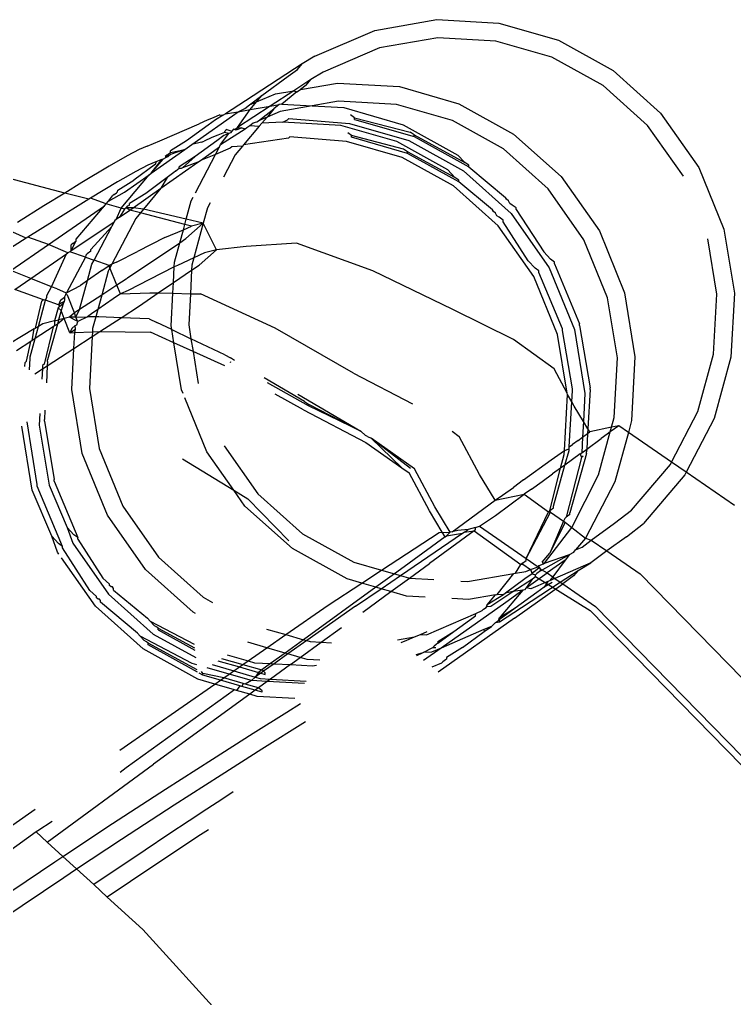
# Model space of a CAD drawing. Header units: millimetres. Extents: x -41292 to 298682, y -22072 to 33155.
# Drawn here: x 31913.55 to 31931.07, y -8847.29 to -8823.28 of the extents above; entities that cross this region are included whole.
import ezdxf

# ---------------------------------------------------------------- set-up
doc = ezdxf.new("R2010")
doc.units = ezdxf.units.MM

# ---------------------------------------------------------------- blocks, each defined once
blk = doc.blocks.new('rmfnasesx')
for p, q in [((59385.526, 6688.88), (59387.05, 6689.146)), ((59387.05, 6689.146), (59388.57, 6689.059)), ((59388.57, 6689.059), (59390.029, 6688.638)), ((59384.055, 6688.246), (59385.526, 6688.88)), ((59387.075, 6688.702), (59385.646, 6688.452)), ((59388.499, 6688.621), (59387.075, 6688.702)), ((59389.867, 6688.224), (59388.499, 6688.621)), ((59390.029, 6688.638), (59391.37, 6687.896)), ((59385.646, 6688.452), (59384.266, 6687.857)), ((59383.745, 6688.062), (59382.354, 6687.153)), ((59383.635, 6687.925), (59383.745, 6688.062)), ((59384.055, 6688.246), (59383.745, 6688.062)), ((59391.124, 6687.529), (59389.867, 6688.224)), ((59383.4, 6687.758), (59383.635, 6687.925)), ((59384.266, 6687.857), (59383.957, 6687.674)), ((59391.37, 6687.896), (59392.536, 6686.851)), ((59382.762, 6687.283), (59383.4, 6687.758)), ((59383.957, 6687.674), (59383.54, 6687.402)), ((59383.703, 6687.431), (59384.613, 6687.59)), ((59383.846, 6687.537), (59383.957, 6687.674)), ((59384.613, 6687.59), (59386.133, 6687.503)), ((59383.54, 6687.402), (59382.963, 6687.025)), ((59383.09, 6687.324), (59383.54, 6687.402)), ((59383.615, 6687.372), (59383.248, 6687.075)), ((59383.54, 6687.402), (59383.615, 6687.372)), ((59383.615, 6687.372), (59383.703, 6687.431)), ((59383.846, 6687.537), (59383.703, 6687.431)), ((59386.133, 6687.503), (59387.592, 6687.08)), ((59392.218, 6686.55), (59391.124, 6687.529)), ((59382.354, 6687.153), (59381.866, 6686.833)), ((59382.459, 6687.052), (59382.762, 6687.283)), ((59382.459, 6687.052), (59382.629, 6687.125)), ((59382.472, 6686.939), (59382.629, 6687.125)), ((59382.629, 6687.125), (59383.09, 6687.324)), ((59382.629, 6687.125), (59382.762, 6687.283)), ((59384.638, 6687.145), (59383.993, 6687.033)), ((59386.063, 6687.063), (59384.638, 6687.145)), ((59381.04, 6686.082), (59382.18, 6686.887)), ((59381.866, 6686.833), (59382.011, 6686.859)), ((59382.011, 6686.859), (59382.18, 6686.887)), ((59382.158, 6686.498), (59382.472, 6686.939)), ((59382.18, 6686.887), (59382.342, 6686.963)), ((59382.18, 6686.887), (59382.472, 6686.939)), ((59382.342, 6686.963), (59382.459, 6687.052)), ((59382.472, 6686.939), (59382.963, 6687.025)), ((59382.963, 6687.025), (59382.565, 6686.765)), ((59382.678, 6686.667), (59383.054, 6686.955)), ((59383.054, 6686.955), (59382.888, 6686.757)), ((59383.209, 6686.896), (59382.888, 6686.757)), ((59382.963, 6687.025), (59383.182, 6687.063)), ((59383.182, 6687.063), (59383.054, 6686.955)), ((59383.248, 6687.075), (59383.182, 6687.063)), ((59383.993, 6687.033), (59383.209, 6686.896)), ((59383.248, 6687.075), (59383.993, 6687.033)), ((59383.993, 6687.033), (59384.768, 6686.988)), ((59384.768, 6686.988), (59386.227, 6686.566)), ((59387.43, 6686.668), (59386.063, 6687.063)), ((59387.592, 6687.08), (59388.933, 6686.338)), ((59392.536, 6686.851), (59393.471, 6685.519)), ((59381.414, 6686.68), (59381.221, 6686.593)), ((59381.562, 6686.739), (59381.414, 6686.68)), ((59381.618, 6686.689), (59381.44, 6686.56)), ((59381.725, 6686.808), (59381.562, 6686.739)), ((59381.814, 6686.799), (59381.618, 6686.689)), ((59381.725, 6686.808), (59381.814, 6686.799)), ((59381.866, 6686.833), (59381.814, 6686.799)), ((59382.565, 6686.765), (59382.158, 6686.498)), ((59382.465, 6686.552), (59382.549, 6686.611)), ((59382.549, 6686.611), (59382.635, 6686.635)), ((59382.635, 6686.635), (59382.678, 6686.667)), ((59382.888, 6686.757), (59382.678, 6686.667)), ((59382.888, 6686.757), (59382.757, 6686.602)), ((59383.273, 6686.63), (59382.757, 6686.602)), ((59383.273, 6686.63), (59383.387, 6686.686)), ((59384.697, 6686.549), (59383.273, 6686.63)), ((59383.423, 6686.718), (59383.387, 6686.686)), ((59383.423, 6686.718), (59384.907, 6686.599)), ((59385.031, 6686.739), (59384.934, 6686.807)), ((59385.031, 6686.699), (59385.031, 6686.739)), ((59385.031, 6686.739), (59386.393, 6686.385)), ((59385.031, 6686.699), (59386.49, 6686.276)), ((59388.687, 6685.973), (59387.43, 6686.668)), ((59380.253, 6686.174), (59381.221, 6686.593)), ((59381.44, 6686.56), (59380.91, 6686.173)), ((59381.844, 6686.381), (59381.682, 6686.31)), ((59381.748, 6686.081), (59382.349, 6686.469)), ((59381.844, 6686.381), (59381.863, 6686.42)), ((59381.945, 6686.351), (59381.844, 6686.381)), ((59381.899, 6686.453), (59381.863, 6686.42)), ((59381.899, 6686.453), (59382.025, 6686.411)), ((59381.992, 6686.371), (59381.945, 6686.351)), ((59382.025, 6686.411), (59381.992, 6686.371)), ((59382.063, 6686.455), (59382.025, 6686.411)), ((59382.063, 6686.455), (59382.103, 6686.462)), ((59382.131, 6686.431), (59382.063, 6686.455)), ((59382.103, 6686.462), (59382.158, 6686.498)), ((59382.158, 6686.498), (59382.131, 6686.431)), ((59382.27, 6686.491), (59382.131, 6686.431)), ((59382.158, 6686.498), (59382.27, 6686.491)), ((59382.27, 6686.491), (59382.349, 6686.469)), ((59382.695, 6686.529), (59382.312, 6686.076)), ((59382.349, 6686.469), (59382.392, 6686.499)), ((59382.392, 6686.499), (59382.465, 6686.552)), ((59382.465, 6686.552), (59382.695, 6686.529)), ((59382.695, 6686.529), (59382.757, 6686.602)), ((59386.065, 6686.153), (59384.697, 6686.549)), ((59384.96, 6686.3), (59384.864, 6686.368)), ((59384.907, 6686.599), (59386.365, 6686.177)), ((59386.227, 6686.566), (59387.567, 6685.824)), ((59386.49, 6686.317), (59386.393, 6686.385)), ((59393.094, 6685.302), (59392.218, 6686.55)), ((59379.944, 6686.045), (59380.253, 6686.174)), ((59380.91, 6686.173), (59380.516, 6685.926)), ((59381.277, 6686.136), (59381.04, 6686.082)), ((59381.652, 6686.173), (59381.122, 6685.785)), ((59381.277, 6686.136), (59381.34, 6686.166)), ((59381.533, 6686.252), (59381.34, 6686.166)), ((59381.682, 6686.31), (59381.533, 6686.252)), ((59381.829, 6686.301), (59381.652, 6686.173)), ((59381.748, 6686.081), (59381.945, 6686.351)), ((59381.945, 6686.351), (59381.829, 6686.301)), ((59383.411, 6686.241), (59382.312, 6686.076)), ((59383.447, 6686.274), (59383.411, 6686.241)), ((59384.836, 6686.16), (59383.447, 6686.274)), ((59386.203, 6685.765), (59384.836, 6686.16)), ((59384.96, 6686.259), (59384.96, 6686.3)), ((59386.231, 6685.972), (59384.96, 6686.3)), ((59386.328, 6685.864), (59384.96, 6686.259)), ((59387.322, 6685.458), (59386.065, 6686.153)), ((59386.365, 6686.177), (59387.706, 6685.435)), ((59386.49, 6686.276), (59386.49, 6686.317)), ((59386.49, 6686.317), (59387.734, 6685.643)), ((59386.49, 6686.276), (59387.831, 6685.534)), ((59388.933, 6686.338), (59390.099, 6685.294)), ((59379.752, 6685.96), (59379.46, 6685.808)), ((59379.944, 6686.045), (59379.752, 6685.96)), ((59380.041, 6685.377), (59380.873, 6685.964)), ((59380.473, 6685.851), (59380.516, 6685.885)), ((59380.516, 6685.885), (59380.873, 6685.964)), ((59380.516, 6685.885), (59380.516, 6685.926)), ((59380.873, 6685.964), (59380.521, 6685.836)), ((59380.873, 6685.964), (59381.04, 6686.082)), ((59381.251, 6685.693), (59381.717, 6686.023)), ((59381.619, 6685.835), (59381.717, 6686.023)), ((59381.983, 6685.992), (59381.619, 6685.835)), ((59381.717, 6686.023), (59381.748, 6686.081)), ((59382.019, 6686.025), (59381.983, 6685.992)), ((59382.286, 6686.045), (59382.019, 6686.025)), ((59382.286, 6686.045), (59382.103, 6685.828)), ((59382.312, 6686.076), (59382.286, 6686.045)), ((59386.328, 6685.905), (59386.231, 6685.972)), ((59386.328, 6685.864), (59386.328, 6685.905)), ((59387.488, 6685.276), (59386.328, 6685.905)), ((59389.78, 6684.993), (59388.687, 6685.973)), ((59379.46, 6685.808), (59379.011, 6685.553)), ((59380.155, 6685.657), (59379.963, 6685.572)), ((59380.041, 6685.377), (59380.335, 6685.721)), ((59380.041, 6685.377), (59380.303, 6685.716)), ((59380.155, 6685.657), (59380.148, 6685.598)), ((59380.303, 6685.716), (59380.155, 6685.657)), ((59380.279, 6685.008), (59381.188, 6685.649)), ((59380.335, 6685.721), (59380.303, 6685.716)), ((59380.397, 6685.759), (59380.335, 6685.721)), ((59380.428, 6685.818), (59380.391, 6685.786)), ((59380.391, 6685.786), (59380.465, 6685.785)), ((59380.465, 6685.785), (59380.397, 6685.759)), ((59380.428, 6685.818), (59380.473, 6685.851)), ((59380.465, 6685.785), (59380.473, 6685.851)), ((59380.521, 6685.836), (59380.465, 6685.785)), ((59381.122, 6685.785), (59380.728, 6685.537)), ((59381.122, 6685.785), (59380.814, 6685.508)), ((59381.188, 6685.649), (59380.814, 6685.508)), ((59381.128, 6684.894), (59381.619, 6685.835)), ((59381.188, 6685.649), (59381.251, 6685.693)), ((59381.619, 6685.835), (59381.251, 6685.693)), ((59382.103, 6685.828), (59381.819, 6685.283)), ((59387.46, 6685.069), (59386.203, 6685.765)), ((59387.585, 6685.169), (59386.328, 6685.864)), ((59387.734, 6685.643), (59387.567, 6685.824)), ((59379.011, 6685.553), (59378.348, 6685.154)), ((59379.672, 6685.42), (59379.223, 6685.165)), ((59380.148, 6685.598), (59379.618, 6685.211)), ((59379.963, 6685.572), (59379.672, 6685.42)), ((59380.639, 6685.43), (59380.603, 6685.397)), ((59380.639, 6685.43), (59380.702, 6685.476)), ((59380.702, 6685.476), (59380.728, 6685.496)), ((59380.728, 6685.496), (59380.728, 6685.537)), ((59380.783, 6685.492), (59380.728, 6685.496)), ((59380.814, 6685.508), (59380.783, 6685.492)), ((59387.488, 6685.276), (59387.322, 6685.458)), ((59387.706, 6685.435), (59388.872, 6684.391)), ((59387.831, 6685.575), (59387.734, 6685.643)), ((59387.831, 6685.534), (59387.831, 6685.575)), ((59387.831, 6685.534), (59388.734, 6684.779)), ((59393.471, 6685.519), (59394.087, 6684.004)), ((59377.925, 6684.893), (59376.419, 6685.286)), ((59379.223, 6685.165), (59378.559, 6684.766)), ((59379.224, 6684.962), (59379.618, 6685.211)), ((59379.312, 6684.524), (59379.992, 6685.342)), ((59379.388, 6684.916), (59379.992, 6685.342)), ((59380.44, 6685.27), (59379.911, 6684.882)), ((59379.992, 6685.342), (59380.041, 6685.377)), ((59380.44, 6685.27), (59380.279, 6685.008)), ((59380.603, 6685.397), (59380.44, 6685.27)), ((59387.585, 6685.209), (59387.488, 6685.276)), ((59387.585, 6685.169), (59387.585, 6685.209)), ((59388.415, 6684.479), (59387.585, 6685.169)), ((59390.099, 6685.294), (59391.034, 6683.963)), ((59378.348, 6685.154), (59377.925, 6684.893)), ((59379.223, 6684.921), (59379.224, 6684.962)), ((59379.6, 6684.528), (59380.279, 6685.008)), ((59380.279, 6685.008), (59379.853, 6684.494)), ((59388.554, 6684.09), (59387.46, 6685.069)), ((59390.657, 6683.745), (59389.78, 6684.993)), ((59377.925, 6684.893), (59377.413, 6684.575)), ((59378.515, 6684.739), (59377.625, 6684.187)), ((59378.515, 6684.739), (59377.925, 6684.893)), ((59378.559, 6684.766), (59378.515, 6684.739)), ((59378.941, 6684.627), (59378.559, 6684.766)), ((59378.941, 6684.627), (59378.996, 6684.692)), ((59378.996, 6684.692), (59379.388, 6684.916)), ((59378.996, 6684.692), (59379.099, 6684.822)), ((59379.136, 6684.855), (59379.099, 6684.822)), ((59379.136, 6684.855), (59379.198, 6684.901)), ((59379.198, 6684.901), (59379.223, 6684.921)), ((59379.911, 6684.882), (59379.516, 6684.634)), ((59380.905, 6684.252), (59381.027, 6684.7)), ((59381.027, 6684.7), (59381.075, 6684.792)), ((59388.76, 6684.743), (59388.734, 6684.779)), ((59388.803, 6684.704), (59388.76, 6684.743)), ((59388.836, 6684.634), (59388.803, 6684.704)), ((59377.413, 6684.575), (59376.766, 6684.17)), ((59377.528, 6683.631), (59378.899, 6684.578)), ((59378.209, 6683.761), (59378.899, 6684.578)), ((59378.899, 6684.578), (59378.941, 6684.627)), ((59378.969, 6684.62), (59378.941, 6684.627)), ((59379.312, 6684.524), (59378.969, 6684.62)), ((59379.183, 6684.24), (59379.312, 6684.524)), ((59379.391, 6684.494), (59379.265, 6684.297)), ((59379.265, 6684.297), (59379.523, 6684.475)), ((59379.391, 6684.494), (59379.312, 6684.524)), ((59379.428, 6684.527), (59379.391, 6684.494)), ((59379.428, 6684.527), (59379.472, 6684.582)), ((59379.6, 6684.528), (59379.428, 6684.527)), ((59379.523, 6684.475), (59379.428, 6684.527)), ((59379.472, 6684.582), (59379.516, 6684.593)), ((59379.516, 6684.593), (59379.516, 6684.634)), ((59379.523, 6684.475), (59379.6, 6684.528)), ((59379.781, 6684.408), (59379.523, 6684.475)), ((59379.853, 6684.494), (59379.6, 6684.528)), ((59379.853, 6684.494), (59379.781, 6684.408)), ((59380.905, 6684.252), (59379.853, 6684.494)), ((59381.428, 6684.533), (59381.32, 6684.156)), ((59381.491, 6684.654), (59381.428, 6684.533)), ((59388.441, 6684.442), (59388.415, 6684.479)), ((59388.9, 6684.598), (59388.836, 6684.634)), ((59388.996, 6684.531), (59388.9, 6684.598)), ((59388.996, 6684.49), (59388.996, 6684.531)), ((59388.996, 6684.49), (59389.669, 6683.448)), ((59379.667, 6684.271), (59379.079, 6683.144)), ((59379.152, 6684.219), (59379.131, 6684.178)), ((59379.183, 6684.24), (59379.152, 6684.219)), ((59379.265, 6684.297), (59379.183, 6684.24)), ((59379.781, 6684.408), (59379.667, 6684.271)), ((59380.87, 6684.123), (59379.781, 6684.408)), ((59380.87, 6684.123), (59380.905, 6684.252)), ((59381.32, 6684.156), (59380.905, 6684.252)), ((59388.485, 6684.402), (59388.441, 6684.442)), ((59388.518, 6684.332), (59388.485, 6684.402)), ((59388.581, 6684.297), (59388.518, 6684.332)), ((59388.678, 6684.229), (59388.581, 6684.297)), ((59388.678, 6684.189), (59388.678, 6684.229)), ((59388.872, 6684.391), (59389.807, 6683.059)), ((59377.625, 6684.187), (59377.02, 6683.808)), ((59378.084, 6683.48), (59379.131, 6684.178)), ((59379.076, 6684.073), (59378.565, 6683.508)), ((59378.643, 6683.242), (59379.076, 6684.073)), ((59379.131, 6684.178), (59379.076, 6684.073)), ((59380.382, 6683.798), (59380.834, 6683.992)), ((59380.747, 6683.673), (59380.834, 6683.992)), ((59380.834, 6683.992), (59380.87, 6684.123)), ((59380.834, 6683.992), (59381.037, 6684.08)), ((59381.037, 6684.08), (59380.87, 6684.123)), ((59381.32, 6684.156), (59380.897, 6683.774)), ((59381.32, 6684.156), (59381.037, 6684.08)), ((59381.32, 6684.156), (59381.092, 6683.307)), ((59381.649, 6683.498), (59381.32, 6684.156)), ((59389.43, 6682.842), (59388.554, 6684.09)), ((59389.292, 6683.231), (59388.678, 6684.189)), ((59394.087, 6684.004), (59394.345, 6682.434)), ((59376.979, 6683.782), (59376.131, 6683.249)), ((59376.979, 6683.782), (59376.652, 6683.936)), ((59377.02, 6683.808), (59376.979, 6683.782)), ((59377.528, 6683.631), (59377.02, 6683.808)), ((59378.209, 6683.72), (59378.209, 6683.761)), ((59380.382, 6683.798), (59379.708, 6683.461)), ((59380.747, 6683.673), (59380.897, 6683.774)), ((59391.235, 6682.324), (59390.657, 6683.745)), ((59391.034, 6683.963), (59391.65, 6682.447)), ((59393.914, 6682.409), (59393.691, 6683.765)), ((59376.606, 6682.995), (59377.528, 6683.631)), ((59378.001, 6683.423), (59377.528, 6683.631)), ((59378.084, 6683.48), (59378.209, 6683.72)), ((59378.084, 6683.48), (59378.085, 6683.621)), ((59378.121, 6683.654), (59378.085, 6683.621)), ((59378.121, 6683.654), (59378.209, 6683.72)), ((59378.565, 6683.467), (59378.565, 6683.508)), ((59379.465, 6682.809), (59380.747, 6683.673)), ((59380.617, 6683.197), (59380.747, 6683.673)), ((59381.219, 6683.126), (59381.649, 6683.498)), ((59381.649, 6683.498), (59381.355, 6683.428)), ((59382.372, 6683.583), (59381.649, 6683.498)), ((59383.609, 6683.662), (59382.372, 6683.583)), ((59385.482, 6682.982), (59383.609, 6683.662)), ((59377.095, 6682.797), (59377.97, 6683.402)), ((59377.6, 6682.594), (59377.97, 6683.402)), ((59378.432, 6683.316), (59377.969, 6682.445)), ((59377.97, 6683.402), (59378.001, 6683.423)), ((59378.047, 6683.45), (59378.001, 6683.423)), ((59378.047, 6683.45), (59378.084, 6683.48)), ((59378.432, 6683.316), (59378.047, 6683.45)), ((59378.44, 6683.368), (59378.432, 6683.316)), ((59378.432, 6683.316), (59378.643, 6683.242)), ((59378.477, 6683.401), (59378.44, 6683.368)), ((59378.565, 6683.467), (59378.477, 6683.401)), ((59379.194, 6683.196), (59379.708, 6683.461)), ((59381.092, 6683.307), (59380.688, 6683.119)), ((59381.092, 6683.307), (59381.043, 6683.125)), ((59381.355, 6683.428), (59381.092, 6683.307)), ((59389.835, 6683.267), (59389.669, 6683.448)), ((59389.932, 6683.199), (59389.835, 6683.267)), ((59378.483, 6682.746), (59378.591, 6683.144)), ((59378.591, 6683.144), (59378.643, 6683.242)), ((59379.013, 6683.113), (59378.643, 6683.242)), ((59378.836, 6682.992), (59379.013, 6683.113)), ((59379.035, 6683.059), (59378.992, 6682.977)), ((59379.079, 6683.144), (59379.013, 6683.113)), ((59379.035, 6683.059), (59379.013, 6683.113)), ((59379.079, 6683.144), (59379.035, 6683.059)), ((59379.204, 6682.634), (59379.035, 6683.059)), ((59379.194, 6683.196), (59379.079, 6683.144)), ((59380.611, 6683.08), (59380.002, 6682.774)), ((59380.59, 6682.695), (59380.611, 6683.08)), ((59380.611, 6683.08), (59380.617, 6683.197)), ((59380.688, 6683.119), (59380.611, 6683.08)), ((59381.037, 6683.001), (59381.219, 6683.126)), ((59381.043, 6683.125), (59381.037, 6683.001)), ((59389.458, 6683.049), (59389.292, 6683.231)), ((59389.554, 6682.982), (59389.458, 6683.049)), ((59389.807, 6683.059), (59390.423, 6681.544)), ((59389.931, 6683.158), (59389.932, 6683.199)), ((59389.931, 6683.158), (59390.548, 6681.684)), ((59377.095, 6682.797), (59376.606, 6682.995)), ((59376.704, 6682.527), (59377.095, 6682.797)), ((59377.6, 6682.594), (59377.095, 6682.797)), ((59378.836, 6682.992), (59378.483, 6682.746)), ((59378.992, 6682.977), (59378.832, 6682.39)), ((59379.429, 6682.781), (59379.204, 6682.634)), ((59379.429, 6682.781), (59379.465, 6682.809)), ((59380.002, 6682.774), (59379.478, 6682.503)), ((59380.59, 6682.695), (59381.037, 6683.001)), ((59381.037, 6683.001), (59381.006, 6682.424)), ((59387.439, 6682.033), (59385.482, 6682.982)), ((59390.008, 6681.421), (59389.43, 6682.842)), ((59389.554, 6682.941), (59389.554, 6682.982)), ((59390.132, 6681.561), (59389.554, 6682.941)), ((59377.401, 6682.272), (59376.704, 6682.527)), ((59377.489, 6682.38), (59377.6, 6682.594)), ((59377.742, 6682.541), (59377.6, 6682.594)), ((59377.742, 6682.541), (59377.941, 6682.456)), ((59377.969, 6682.445), (59378.309, 6682.625)), ((59378.288, 6682.035), (59378.483, 6682.746)), ((59378.483, 6682.746), (59378.309, 6682.625)), ((59379.204, 6682.634), (59378.832, 6682.39)), ((59379.289, 6682.422), (59379.204, 6682.634)), ((59380.22, 6682.441), (59380.59, 6682.695)), ((59380.576, 6682.433), (59380.59, 6682.695)), ((59377.457, 6682.264), (59377.489, 6682.339)), ((59377.489, 6682.339), (59377.489, 6682.38)), ((59377.824, 6682.262), (59377.921, 6682.335)), ((59377.921, 6682.335), (59377.916, 6682.264)), ((59377.921, 6682.335), (59377.956, 6682.403)), ((59377.941, 6682.456), (59377.969, 6682.445)), ((59377.956, 6682.403), (59377.969, 6682.445)), ((59377.991, 6682.387), (59377.956, 6682.403)), ((59378.161, 6681.951), (59377.991, 6682.387)), ((59378.832, 6682.39), (59378.288, 6682.035)), ((59378.832, 6682.39), (59378.736, 6682.036)), ((59379.112, 6682.299), (59378.736, 6682.036)), ((59379.289, 6682.422), (59379.112, 6682.299)), ((59379.478, 6682.503), (59379.289, 6682.422)), ((59379.289, 6682.422), (59380.015, 6682.445)), ((59379.761, 6682.126), (59380.22, 6682.441)), ((59380.015, 6682.445), (59380.22, 6682.441)), ((59380.22, 6682.441), (59380.576, 6682.433)), ((59380.533, 6681.632), (59380.576, 6682.433)), ((59380.576, 6682.433), (59381.006, 6682.424)), ((59381.006, 6682.424), (59380.964, 6681.658)), ((59381.006, 6682.424), (59381.258, 6682.419)), ((59383.082, 6681.577), (59381.258, 6682.419)), ((59391.476, 6680.852), (59391.235, 6682.324)), ((59391.65, 6682.447), (59391.908, 6680.877)), ((59393.834, 6680.942), (59393.914, 6682.409)), ((59394.345, 6682.434), (59394.261, 6680.869)), ((59377.211, 6681.578), (59377.364, 6682.24)), ((59377.281, 6681.619), (59377.457, 6682.264)), ((59377.401, 6682.272), (59377.364, 6682.24)), ((59377.457, 6682.264), (59377.401, 6682.272)), ((59377.775, 6682.153), (59377.457, 6682.264)), ((59377.765, 6682.073), (59377.678, 6681.756)), ((59377.802, 6682.106), (59377.765, 6682.073)), ((59377.834, 6682.008), (59377.765, 6682.073)), ((59377.824, 6682.262), (59377.775, 6682.153)), ((59377.85, 6682.199), (59377.775, 6682.153)), ((59377.775, 6682.153), (59377.802, 6682.106)), ((59377.89, 6682.173), (59377.802, 6682.106)), ((59377.89, 6682.173), (59377.834, 6682.008)), ((59377.89, 6682.213), (59377.85, 6682.199)), ((59377.908, 6682.235), (59377.89, 6682.173)), ((59377.908, 6682.235), (59377.89, 6682.213)), ((59377.89, 6682.173), (59377.89, 6682.213)), ((59377.916, 6682.264), (59377.908, 6682.235)), ((59379.309, 6681.832), (59379.761, 6682.126)), ((59377.912, 6681.815), (59377.744, 6681.678)), ((59377.834, 6682.008), (59377.771, 6681.779)), ((59377.912, 6681.815), (59377.771, 6681.779)), ((59377.912, 6681.815), (59377.834, 6682.008)), ((59378.04, 6681.847), (59377.912, 6681.815)), ((59378.053, 6681.467), (59377.912, 6681.815)), ((59378.161, 6681.951), (59378.04, 6681.847)), ((59378.201, 6681.849), (59378.04, 6681.847)), ((59378.212, 6681.756), (59378.04, 6681.847)), ((59378.288, 6682.035), (59378.161, 6681.951)), ((59378.201, 6681.849), (59378.161, 6681.951)), ((59378.201, 6681.849), (59378.288, 6682.035)), ((59378.201, 6681.849), (59378.48, 6681.852)), ((59378.223, 6681.794), (59378.201, 6681.849)), ((59378.48, 6681.852), (59378.244, 6681.739)), ((59378.584, 6681.93), (59378.48, 6681.852)), ((59378.686, 6681.854), (59378.48, 6681.852)), ((59378.736, 6682.036), (59378.584, 6681.93)), ((59378.686, 6681.854), (59378.608, 6681.568)), ((59378.736, 6682.036), (59378.686, 6681.854)), ((59378.761, 6681.855), (59378.686, 6681.854)), ((59379.309, 6681.832), (59378.761, 6681.855)), ((59378.783, 6681.494), (59379.309, 6681.832)), ((59379.998, 6681.803), (59379.309, 6681.832)), ((59379.998, 6681.803), (59380.185, 6681.72)), ((59388.929, 6681.303), (59387.439, 6682.033)), ((59377.178, 6681.558), (59377.211, 6681.578)), ((59377.201, 6681.323), (59377.281, 6681.619)), ((59377.639, 6681.61), (59377.201, 6681.323)), ((59377.281, 6681.619), (59377.211, 6681.578)), ((59377.391, 6681.683), (59377.281, 6681.619)), ((59377.678, 6681.756), (59377.391, 6681.683)), ((59377.639, 6681.61), (59377.417, 6680.698)), ((59377.744, 6681.678), (59377.506, 6680.805)), ((59377.672, 6681.632), (59377.639, 6681.61)), ((59377.678, 6681.756), (59377.672, 6681.632)), ((59377.744, 6681.678), (59377.672, 6681.632)), ((59377.678, 6681.756), (59377.771, 6681.779)), ((59377.771, 6681.779), (59377.744, 6681.678)), ((59378.101, 6681.568), (59378.053, 6681.467)), ((59378.181, 6681.641), (59378.101, 6681.568)), ((59378.181, 6681.641), (59378.218, 6681.656)), ((59378.186, 6681.55), (59378.181, 6681.641)), ((59378.212, 6681.756), (59378.223, 6681.794)), ((59378.244, 6681.739), (59378.212, 6681.756)), ((59378.218, 6681.656), (59378.244, 6681.739)), ((59378.244, 6681.739), (59378.223, 6681.794)), ((59378.608, 6681.568), (59378.604, 6681.488)), ((59380.548, 6681.543), (59380.185, 6681.72)), ((59380.548, 6681.543), (59380.533, 6681.632)), ((59380.964, 6681.658), (59381.02, 6681.32)), ((59385.002, 6680.477), (59383.082, 6681.577)), ((59390.548, 6681.643), (59390.548, 6681.684)), ((59390.548, 6681.643), (59390.806, 6680.114)), ((59377.178, 6681.558), (59373.878, 6679.617)), ((59377.079, 6680.877), (59377.201, 6681.323)), ((59377.129, 6681.276), (59377.178, 6681.558)), ((59377.201, 6681.323), (59377.129, 6681.276)), ((59378.053, 6681.467), (59378.186, 6681.55)), ((59378.053, 6681.467), (59378.172, 6681.472)), ((59378.151, 6681.08), (59378.172, 6681.472)), ((59378.151, 6681.08), (59378.597, 6681.37)), ((59378.172, 6681.472), (59378.186, 6681.55)), ((59378.172, 6681.472), (59378.604, 6681.488)), ((59378.597, 6681.37), (59378.529, 6680.101)), ((59378.597, 6681.37), (59378.783, 6681.494)), ((59378.604, 6681.488), (59378.597, 6681.37)), ((59378.604, 6681.488), (59378.783, 6681.494)), ((59378.783, 6681.494), (59380.028, 6681.477)), ((59380.601, 6681.219), (59380.028, 6681.477)), ((59380.601, 6681.219), (59380.548, 6681.543)), ((59380.548, 6681.543), (59381.02, 6681.32)), ((59390.244, 6679.981), (59390.008, 6681.421)), ((59390.132, 6681.52), (59390.132, 6681.561)), ((59390.374, 6680.089), (59390.132, 6681.52)), ((59390.423, 6681.544), (59390.681, 6679.974)), ((59377.095, 6681.254), (59376.74, 6681.022)), ((59376.991, 6680.77), (59377.095, 6681.254)), ((59377.129, 6681.276), (59377.095, 6681.254)), ((59380.791, 6680.063), (59380.601, 6681.219)), ((59381.071, 6681.007), (59380.601, 6681.219)), ((59381.02, 6681.32), (59381.071, 6681.007)), ((59381.85, 6680.927), (59381.02, 6681.32)), ((59389.928, 6680.582), (59388.929, 6681.303)), ((59377.079, 6680.837), (59377.079, 6680.877)), ((59377.498, 6680.655), (59378.151, 6681.08)), ((59378.097, 6680.076), (59378.151, 6681.08)), ((59381.071, 6681.007), (59381.201, 6680.218)), ((59381.854, 6680.655), (59381.071, 6681.007)), ((59381.85, 6680.927), (59381.99, 6680.847)), ((59382.089, 6680.788), (59381.99, 6680.847)), ((59391.398, 6679.385), (59391.476, 6680.852)), ((59391.908, 6680.877), (59391.824, 6679.313)), ((59393.45, 6679.533), (59393.834, 6680.942)), ((59394.261, 6680.869), (59393.851, 6679.366)), ((59376.949, 6680.641), (59376.954, 6680.737)), ((59376.991, 6680.77), (59376.954, 6680.737)), ((59377.062, 6680.555), (59377.079, 6680.837)), ((59377.381, 6680.665), (59377.376, 6680.577)), ((59377.376, 6680.577), (59377.498, 6680.655)), ((59377.417, 6680.698), (59377.381, 6680.665)), ((59377.498, 6680.655), (59377.475, 6680.238)), ((59377.505, 6680.764), (59377.498, 6680.655)), ((59377.505, 6680.764), (59377.506, 6680.805)), ((59382.005, 6680.734), (59381.981, 6680.748)), ((59377.19, 6680.456), (59377.376, 6680.577)), ((59377.376, 6680.577), (59377.363, 6680.324)), ((59385.002, 6680.477), (59386.45, 6679.719)), ((59390.244, 6679.981), (59389.928, 6680.582)), ((59383.804, 6679.781), (59382.812, 6680.359)), ((59383.9, 6679.672), (59382.898, 6680.234)), ((59378.356, 6678.506), (59378.097, 6680.076)), ((59378.529, 6680.101), (59378.771, 6678.629)), ((59380.826, 6679.977), (59380.791, 6680.063)), ((59383.776, 6679.573), (59383.084, 6679.963)), ((59383.638, 6679.962), (59385.183, 6679.051)), ((59390.176, 6678.578), (59390.25, 6679.949)), ((59390.25, 6679.949), (59390.244, 6679.981)), ((59390.357, 6679.768), (59390.25, 6679.949)), ((59390.357, 6679.768), (59390.374, 6680.048)), ((59390.374, 6680.048), (59390.374, 6680.089)), ((59390.681, 6679.974), (59390.644, 6679.285)), ((59390.806, 6680.073), (59390.752, 6679.11)), ((59390.806, 6680.073), (59390.806, 6680.114)), ((59381.407, 6678.547), (59380.87, 6679.868)), ((59383.804, 6679.781), (59383.901, 6679.713)), ((59383.901, 6679.713), (59383.9, 6679.672)), ((59385.183, 6679.051), (59383.9, 6679.672)), ((59383.901, 6679.713), (59385.183, 6679.051)), ((59390.298, 6678.666), (59390.357, 6679.768)), ((59390.413, 6679.662), (59390.357, 6679.768)), ((59390.644, 6679.285), (59390.413, 6679.662)), ((59377.317, 6679.488), (59377.302, 6679.197)), ((59377.439, 6679.568), (59377.426, 6679.337)), ((59383.776, 6679.573), (59385.309, 6678.777)), ((59392.803, 6678.293), (59393.45, 6679.533)), ((59377.128, 6677.603), (59376.87, 6679.173)), ((59377.253, 6677.743), (59377, 6679.278)), ((59377.302, 6679.197), (59377.544, 6677.726)), ((59377.426, 6679.297), (59377.426, 6679.337)), ((59377.426, 6679.297), (59377.669, 6677.866)), ((59390.644, 6679.285), (59390.624, 6678.904)), ((59390.752, 6679.11), (59390.644, 6679.285)), ((59391.508, 6679.184), (59391.301, 6679.032)), ((59391.332, 6679.146), (59391.398, 6679.385)), ((59391.508, 6679.184), (59391.332, 6679.146)), ((59391.745, 6679.021), (59391.508, 6679.184)), ((59391.824, 6679.313), (59391.745, 6679.021)), ((59393.851, 6679.366), (59393.162, 6678.046)), ((59385.183, 6679.051), (59385.301, 6678.947)), ((59385.348, 6678.922), (59385.301, 6678.947)), ((59387.422, 6679.049), (59387.598, 6678.925)), ((59388.098, 6677.991), (59387.598, 6678.925)), ((59390.624, 6678.904), (59390.746, 6678.993)), ((59390.746, 6678.993), (59390.725, 6678.612)), ((59390.752, 6679.11), (59390.746, 6678.993)), ((59390.746, 6678.993), (59390.8, 6679.032)), ((59390.8, 6679.032), (59390.752, 6679.11)), ((59391.332, 6679.146), (59390.8, 6679.032)), ((59391.013, 6677.977), (59391.301, 6679.032)), ((59391.222, 6678.976), (59391.082, 6678.872)), ((59391.301, 6679.032), (59391.222, 6678.976)), ((59391.301, 6679.032), (59391.332, 6679.146)), ((59391.745, 6679.021), (59391.414, 6677.81)), ((59392.803, 6678.293), (59391.745, 6679.021)), ((59381.835, 6678.693), (59382.66, 6677.517)), ((59385.309, 6678.777), (59386.195, 6678.155)), ((59385.348, 6678.922), (59385.437, 6678.877)), ((59386.5, 6678.127), (59385.437, 6678.877)), ((59386.405, 6678.133), (59385.437, 6678.877)), ((59385.437, 6678.877), (59386.195, 6678.155)), ((59390.298, 6678.666), (59390.373, 6678.721)), ((59390.513, 6678.825), (59390.373, 6678.721)), ((59390.513, 6678.825), (59390.624, 6678.904)), ((59390.624, 6678.904), (59390.604, 6678.523)), ((59390.725, 6678.612), (59391.082, 6678.872)), ((59378.971, 6676.991), (59378.356, 6678.506)), ((59378.771, 6678.629), (59379.348, 6677.209)), ((59382.068, 6677.606), (59381.407, 6678.547)), ((59389.856, 6678.349), (59390.176, 6678.578)), ((59390.078, 6678.141), (59390.171, 6678.482)), ((59390.171, 6678.482), (59390.176, 6678.578)), ((59390.176, 6678.578), (59390.295, 6678.622)), ((59390.185, 6678.219), (59390.295, 6678.581)), ((59390.567, 6678.499), (59390.185, 6678.219)), ((59390.295, 6678.622), (59390.298, 6678.666)), ((59390.295, 6678.581), (59390.295, 6678.622)), ((59390.722, 6678.508), (59390.312, 6677.046)), ((59390.567, 6678.499), (59390.604, 6678.523)), ((59390.567, 6678.499), (59390.598, 6678.409)), ((59390.604, 6678.523), (59390.725, 6678.612)), ((59390.725, 6678.612), (59390.722, 6678.549)), ((59390.722, 6678.508), (59390.722, 6678.549)), ((59380.812, 6678.371), (59382.068, 6677.606)), ((59389.176, 6677.857), (59389.856, 6678.349)), ((59389.911, 6677.213), (59390.185, 6678.219)), ((59390.185, 6678.219), (59390.078, 6678.141)), ((59390.598, 6678.409), (59390.224, 6676.939)), ((59390.634, 6678.441), (59390.598, 6678.409)), ((59391.824, 6677.112), (59392.775, 6678.238)), ((59392.775, 6678.238), (59392.803, 6678.293)), ((59393.162, 6678.046), (59392.803, 6678.293)), ((59386.195, 6678.155), (59386.369, 6678.029)), ((59386.869, 6677.096), (59386.369, 6678.029)), ((59386.998, 6677.194), (59386.5, 6678.127)), ((59388.482, 6677.356), (59388.098, 6677.991)), ((59389.636, 6677.819), (59389.887, 6678.005)), ((59389.823, 6677.106), (59390.078, 6678.141)), ((59390.078, 6678.141), (59389.887, 6678.005)), ((59390.36, 6676.689), (59391.013, 6677.977)), ((59393.131, 6677.985), (59392.116, 6676.784)), ((59393.162, 6678.046), (59393.131, 6677.985)), ((59394.347, 6677.232), (59393.162, 6678.046)), ((59377.253, 6677.702), (59377.253, 6677.743)), ((59377.544, 6677.726), (59377.984, 6676.693)), ((59377.668, 6677.825), (59377.669, 6677.866)), ((59377.668, 6677.825), (59378.246, 6676.445)), ((59389.176, 6677.857), (59388.928, 6677.67)), ((59389.369, 6677.628), (59389.636, 6677.819)), ((59391.414, 6677.81), (59390.694, 6676.429)), ((59377.607, 6676.475), (59377.128, 6677.603)), ((59377.869, 6676.227), (59377.253, 6677.702)), ((59382.068, 6677.606), (59382.415, 6677.395)), ((59382.342, 6677.216), (59382.068, 6677.606)), ((59382.66, 6677.517), (59383.754, 6676.537)), ((59388.482, 6677.356), (59389.194, 6677.503)), ((59388.484, 6676.986), (59389.194, 6677.503)), ((59388.657, 6677.48), (59388.928, 6677.67)), ((59389.369, 6677.628), (59389.194, 6677.503)), ((59389.194, 6677.503), (59389.786, 6677.073)), ((59382.415, 6677.395), (59383.421, 6676.36)), ((59387.427, 6676.587), (59388.482, 6677.356)), ((59388.482, 6677.356), (59388.657, 6677.48)), ((59379.348, 6677.209), (59380.225, 6675.961)), ((59383.508, 6676.171), (59382.342, 6677.216)), ((59387.182, 6676.577), (59386.869, 6677.096)), ((59387.379, 6676.577), (59386.998, 6677.194)), ((59389.241, 6675.925), (59389.786, 6677.073)), ((59389.241, 6675.925), (59389.833, 6677.064)), ((59389.823, 6677.106), (59389.786, 6677.073)), ((59389.786, 6677.073), (59389.833, 6677.064)), ((59389.823, 6677.106), (59389.911, 6677.172)), ((59389.833, 6677.064), (59389.823, 6677.106)), ((59389.833, 6677.064), (59390.154, 6676.844)), ((59389.911, 6677.172), (59389.911, 6677.213)), ((59390.312, 6677.006), (59390.224, 6676.939)), ((59390.312, 6677.006), (59390.312, 6677.046)), ((59391.403, 6676.792), (59391.824, 6677.112)), ((59379.906, 6675.66), (59378.971, 6676.991)), ((59388.099, 6676.72), (59388.484, 6676.986)), ((59390.154, 6676.844), (59389.816, 6676.056)), ((59390.192, 6676.817), (59389.816, 6676.056)), ((59390.187, 6676.906), (59390.154, 6676.844)), ((59390.154, 6676.844), (59390.192, 6676.817)), ((59390.224, 6676.939), (59390.187, 6676.906)), ((59390.192, 6676.817), (59390.36, 6676.689)), ((59390.835, 6676.376), (59391.403, 6676.792)), ((59391.696, 6676.464), (59392.116, 6676.784)), ((59378.15, 6676.513), (59377.984, 6676.693)), ((59377.984, 6676.693), (59378.122, 6676.305)), ((59383.754, 6676.537), (59385.011, 6675.842)), ((59385.695, 6675.644), (59387.103, 6676.569)), ((59386.158, 6675.51), (59387.682, 6676.549)), ((59387.965, 6676.607), (59386.866, 6675.804)), ((59387.103, 6676.569), (59387.182, 6676.577)), ((59387.182, 6676.577), (59387.279, 6676.564)), ((59387.252, 6676.46), (59387.182, 6676.577)), ((59387.279, 6676.564), (59387.379, 6676.577)), ((59387.287, 6676.485), (59387.379, 6676.577)), ((59387.287, 6676.485), (59387.682, 6676.549)), ((59387.427, 6676.587), (59387.379, 6676.577)), ((59387.567, 6676.615), (59387.427, 6676.587)), ((59387.814, 6676.639), (59387.567, 6676.615)), ((59387.682, 6676.549), (59387.719, 6676.574)), ((59387.719, 6676.574), (59387.814, 6676.639)), ((59387.719, 6676.574), (59387.965, 6676.607)), ((59387.999, 6676.687), (59387.814, 6676.639)), ((59388, 6676.632), (59387.965, 6676.607)), ((59387.965, 6676.607), (59389.111, 6675.779)), ((59387.999, 6676.687), (59388.099, 6676.72)), ((59388, 6676.632), (59387.999, 6676.687)), ((59388.099, 6676.72), (59389.241, 6675.925)), ((59389.689, 6675.811), (59390.36, 6676.689)), ((59390.36, 6676.689), (59390.694, 6676.429)), ((59377.772, 6676.295), (59377.607, 6676.475)), ((59377.744, 6676.087), (59377.607, 6676.475)), ((59377.869, 6676.227), (59377.772, 6676.295)), ((59378.122, 6676.305), (59378.998, 6675.057)), ((59378.246, 6676.445), (59378.15, 6676.513)), ((59378.246, 6676.404), (59378.246, 6676.445)), ((59378.246, 6676.404), (59378.86, 6675.445)), ((59387.252, 6676.46), (59386.158, 6675.66)), ((59387.252, 6676.46), (59387.287, 6676.485)), ((59390.694, 6676.429), (59390.449, 6676.139)), ((59390.612, 6676.209), (59390.835, 6676.376)), ((59390.694, 6676.429), (59390.835, 6676.376)), ((59390.835, 6676.376), (59391.216, 6676.114)), ((59391.696, 6676.464), (59391.216, 6676.114)), ((59377.782, 6676.034), (59377.744, 6676.087)), ((59377.869, 6676.187), (59377.869, 6676.227)), ((59378.542, 6675.144), (59377.869, 6676.187)), ((59384.849, 6675.429), (59383.508, 6676.171)), ((59389.631, 6675.839), (59389.816, 6676.056)), ((59390.302, 6676.026), (59390.405, 6676.087)), ((59390.405, 6676.087), (59390.449, 6676.139)), ((59390.449, 6676.139), (59390.612, 6676.209)), ((59391.216, 6676.114), (59390.823, 6675.821)), ((59391.216, 6676.114), (59392.038, 6675.55)), ((59378.68, 6674.756), (59377.842, 6675.949)), ((59380.225, 6675.961), (59381.319, 6674.981)), ((59385.011, 6675.842), (59385.695, 6675.644)), ((59386.379, 6675.446), (59386.866, 6675.804)), ((59389.148, 6675.811), (59389.111, 6675.779)), ((59389.148, 6675.811), (59389.236, 6675.878)), ((59389.236, 6675.878), (59389.241, 6675.925)), ((59389.241, 6675.925), (59389.533, 6675.726)), ((59389.591, 6675.625), (59390.302, 6676.026)), ((59389.631, 6675.839), (59389.661, 6675.799)), ((59389.661, 6675.799), (59389.689, 6675.811)), ((59389.689, 6675.811), (59390.302, 6676.026)), ((59390.192, 6675.889), (59389.752, 6675.575)), ((59390.192, 6675.889), (59389.891, 6675.478)), ((59390.823, 6675.821), (59389.944, 6675.441)), ((59390.302, 6676.026), (59390.192, 6675.889)), ((59390.514, 6675.638), (59390.823, 6675.821)), ((59381.073, 6674.615), (59379.906, 6675.66)), ((59385.209, 6675.325), (59385.695, 6675.644)), ((59385.695, 6675.644), (59386.01, 6675.553)), ((59386.158, 6675.66), (59386.01, 6675.553)), ((59387.804, 6675.365), (59388.935, 6675.563)), ((59388.531, 6675.043), (59388.935, 6675.563)), ((59388.935, 6675.563), (59388.976, 6675.57)), ((59388.976, 6675.57), (59389.111, 6675.779)), ((59388.976, 6675.57), (59389.232, 6675.614)), ((59389.111, 6675.779), (59389.159, 6675.787)), ((59389.159, 6675.787), (59389.342, 6675.662)), ((59389.232, 6675.614), (59389.342, 6675.662)), ((59389.243, 6675.211), (59389.752, 6675.575)), ((59389.342, 6675.662), (59389.533, 6675.726)), ((59389.342, 6675.662), (59389.387, 6675.556)), ((59389.387, 6675.556), (59389.427, 6675.603)), ((59389.427, 6675.603), (59389.561, 6675.707)), ((59389.591, 6675.625), (59389.504, 6675.558)), ((59389.533, 6675.726), (59389.558, 6675.755)), ((59389.533, 6675.726), (59389.561, 6675.707)), ((59389.558, 6675.755), (59389.661, 6675.799)), ((59389.561, 6675.707), (59389.558, 6675.755)), ((59389.561, 6675.707), (59389.592, 6675.665)), ((59389.591, 6675.625), (59389.592, 6675.665)), ((59389.592, 6675.665), (59389.684, 6675.622)), ((59389.684, 6675.622), (59389.752, 6675.575)), ((59389.752, 6675.575), (59389.891, 6675.478)), ((59390.074, 6675.351), (59390.514, 6675.638)), ((59390.514, 6675.638), (59390.403, 6675.501)), ((59379.02, 6675.302), (59378.86, 6675.445)), ((59384.385, 6674.783), (59385.209, 6675.325)), ((59385.209, 6675.325), (59384.849, 6675.429)), ((59385.557, 6675.224), (59385.209, 6675.325)), ((59386.01, 6675.553), (59385.557, 6675.224)), ((59385.684, 6675.187), (59386.158, 6675.51)), ((59385.923, 6675.118), (59386.379, 6675.446)), ((59386.01, 6675.553), (59386.158, 6675.51)), ((59386.158, 6675.51), (59386.379, 6675.446)), ((59386.379, 6675.446), (59386.974, 6675.412)), ((59387.637, 6675.375), (59387.804, 6675.365)), ((59389.21, 6675.427), (59388.732, 6675.078)), ((59388.911, 6675.117), (59389.396, 6675.434)), ((59389.123, 6674.729), (59390.074, 6675.351)), ((59389.387, 6675.556), (59389.21, 6675.427)), ((59389.396, 6675.434), (59389.243, 6675.211)), ((59389.771, 6675.367), (59389.352, 6675.186)), ((59389.387, 6675.556), (59389.467, 6675.525)), ((59389.396, 6675.434), (59389.472, 6675.484)), ((59389.504, 6675.558), (59389.467, 6675.525)), ((59389.472, 6675.484), (59389.467, 6675.525)), ((59389.472, 6675.484), (59390.809, 6674.654)), ((59389.771, 6675.367), (59389.68, 6675.228)), ((59389.875, 6675.337), (59389.68, 6675.228)), ((59389.812, 6675.385), (59389.771, 6675.367)), ((59389.891, 6675.478), (59389.812, 6675.385)), ((59389.944, 6675.441), (59389.812, 6675.385)), ((59389.891, 6675.478), (59389.944, 6675.441)), ((59389.944, 6675.441), (59390.074, 6675.351)), ((59390.074, 6675.351), (59390.135, 6675.309)), ((59390.403, 6675.501), (59390.135, 6675.309)), ((59398.815, 6668.612), (59392.038, 6675.55)), ((59378.702, 6675.001), (59378.542, 6675.144)), ((59379.026, 6675.265), (59379.02, 6675.302)), ((59379.066, 6675.237), (59379.026, 6675.265)), ((59379.097, 6675.233), (59379.066, 6675.237)), ((59379.122, 6675.197), (59379.097, 6675.233)), ((59379.122, 6675.156), (59379.122, 6675.197)), ((59379.122, 6675.156), (59379.954, 6674.466)), ((59385.557, 6675.224), (59383.781, 6673.937)), ((59385.053, 6674.757), (59385.684, 6675.187)), ((59385.231, 6674.615), (59385.923, 6675.118)), ((59385.684, 6675.187), (59385.557, 6675.224)), ((59385.923, 6675.118), (59385.684, 6675.187)), ((59386.308, 6675.007), (59385.923, 6675.118)), ((59388.371, 6674.763), (59388.911, 6675.117)), ((59389.158, 6675.152), (59388.577, 6674.464)), ((59388.911, 6675.117), (59388.732, 6675.078)), ((59389.158, 6675.152), (59388.739, 6674.852)), ((59389.158, 6675.152), (59388.911, 6675.117)), ((59388.951, 6674.464), (59390.135, 6675.309)), ((59389.502, 6675.099), (59388.972, 6674.712)), ((59389.199, 6675.159), (59389.158, 6675.152)), ((59389.243, 6675.211), (59389.199, 6675.159)), ((59389.352, 6675.186), (59389.243, 6675.211)), ((59389.68, 6675.228), (59389.502, 6675.099)), ((59390.135, 6675.309), (59390.94, 6674.75)), ((59378.708, 6674.964), (59378.702, 6675.001)), ((59378.748, 6674.935), (59378.708, 6674.964)), ((59378.778, 6674.932), (59378.748, 6674.935)), ((59378.804, 6674.895), (59378.778, 6674.932)), ((59378.804, 6674.855), (59378.804, 6674.895)), ((59379.708, 6674.099), (59378.804, 6674.855)), ((59378.998, 6675.057), (59380.092, 6674.077)), ((59381.319, 6674.981), (59381.552, 6674.852)), ((59386.76, 6674.981), (59386.308, 6675.007)), ((59388.739, 6674.852), (59387.153, 6673.733)), ((59387.828, 6674.92), (59387.418, 6674.944)), ((59388.49, 6675.036), (59387.828, 6674.92)), ((59388.68, 6675.04), (59388.285, 6674.792)), ((59388.285, 6674.792), (59388.49, 6675.036)), ((59388.49, 6675.036), (59388.531, 6675.043)), ((59388.68, 6675.04), (59388.531, 6675.043)), ((59388.732, 6675.078), (59388.68, 6675.04)), ((59379.846, 6673.712), (59378.68, 6674.756)), ((59381.135, 6674.58), (59381.073, 6674.615)), ((59383.348, 6674.062), (59384.385, 6674.783)), ((59385.053, 6674.757), (59383.86, 6673.914)), ((59388.005, 6674.584), (59388.161, 6674.652)), ((59388.197, 6674.685), (59388.161, 6674.652)), ((59388.197, 6674.685), (59388.26, 6674.731)), ((59388.26, 6674.731), (59388.285, 6674.792)), ((59388.26, 6674.731), (59388.285, 6674.751)), ((59388.285, 6674.751), (59388.285, 6674.792)), ((59388.285, 6674.751), (59388.371, 6674.763)), ((59388.972, 6674.712), (59388.577, 6674.464)), ((59388.972, 6674.712), (59388.577, 6674.423)), ((59388.583, 6674.375), (59389.123, 6674.729)), ((59390.809, 6674.654), (59397.586, 6667.716)), ((59397.719, 6667.813), (59390.94, 6674.75)), ((59379.954, 6674.466), (59380.023, 6674.39)), ((59380.023, 6674.39), (59381.099, 6673.832)), ((59380.119, 6674.285), (59380.023, 6674.39)), ((59386.796, 6674.058), (59388.005, 6674.584)), ((59388.951, 6674.464), (59387.078, 6673.142)), ((59387.468, 6674.137), (59387.998, 6674.525)), ((59387.998, 6674.525), (59388.005, 6674.584)), ((59388.49, 6674.357), (59388.552, 6674.403)), ((59388.49, 6674.357), (59388.583, 6674.375)), ((59388.577, 6674.464), (59388.552, 6674.403)), ((59388.552, 6674.403), (59388.577, 6674.423)), ((59388.577, 6674.423), (59388.577, 6674.464)), ((59388.577, 6674.423), (59388.583, 6674.375)), ((59380.119, 6674.285), (59380.174, 6674.255)), ((59380.216, 6674.217), (59380.174, 6674.255)), ((59380.216, 6674.177), (59380.216, 6674.217)), ((59380.216, 6674.217), (59381.111, 6673.737)), ((59380.216, 6674.177), (59381.118, 6673.678)), ((59382.876, 6674.198), (59383.348, 6674.062)), ((59384.213, 6673.875), (59384.71, 6674.236)), ((59386.649, 6674.068), (59386.81, 6674.138)), ((59387.073, 6673.89), (59387.468, 6674.137)), ((59387.073, 6673.849), (59387.468, 6674.137)), ((59388.204, 6674.186), (59387.153, 6673.733)), ((59387.68, 6673.749), (59388.21, 6674.137)), ((59388.387, 6674.265), (59388.204, 6674.186)), ((59388.204, 6674.186), (59388.21, 6674.137)), ((59388.21, 6674.137), (59388.387, 6674.265)), ((59388.387, 6674.265), (59388.453, 6674.324)), ((59388.49, 6674.357), (59388.453, 6674.324)), ((59379.777, 6674.025), (59379.708, 6674.099)), ((59381.049, 6673.357), (59379.777, 6674.025)), ((59379.874, 6673.919), (59379.777, 6674.025)), ((59379.93, 6673.888), (59379.874, 6673.919)), ((59379.97, 6673.851), (59379.93, 6673.888)), ((59380.092, 6674.077), (59381.14, 6673.498)), ((59382.882, 6673.737), (59383.348, 6674.062)), ((59383.781, 6673.937), (59383.328, 6673.608)), ((59383.348, 6674.062), (59383.781, 6673.937)), ((59383.86, 6673.914), (59383.399, 6673.588)), ((59383.781, 6673.937), (59383.86, 6673.914)), ((59383.86, 6673.914), (59383.943, 6673.89)), ((59383.943, 6673.89), (59384.213, 6673.875)), ((59386.084, 6673.934), (59386.501, 6674.009)), ((59386.172, 6673.865), (59386.31, 6673.924)), ((59386.31, 6673.924), (59386.501, 6674.009)), ((59386.501, 6674.009), (59386.649, 6674.068)), ((59386.649, 6674.068), (59386.796, 6674.058)), ((59387.073, 6673.89), (59387.073, 6673.849)), ((59381.186, 6672.97), (59379.846, 6673.712)), ((59379.97, 6673.811), (59379.97, 6673.851)), ((59381.176, 6673.198), (59379.97, 6673.851)), ((59381.183, 6673.14), (59379.97, 6673.811)), ((59382.882, 6673.737), (59382.414, 6673.873)), ((59382.424, 6673.419), (59382.882, 6673.737)), ((59383.328, 6673.608), (59382.882, 6673.737)), ((59383.699, 6673.501), (59384.213, 6673.875)), ((59384.213, 6673.875), (59384.463, 6673.86)), ((59386.712, 6673.621), (59386.949, 6673.749)), ((59387.153, 6673.733), (59386.721, 6673.427)), ((59387.153, 6673.733), (59386.916, 6673.63)), ((59386.949, 6673.749), (59386.985, 6673.782)), ((59386.949, 6673.749), (59387.022, 6673.75)), ((59387.036, 6673.819), (59386.985, 6673.782)), ((59387.073, 6673.849), (59387.036, 6673.819)), ((59387.68, 6673.749), (59387.285, 6673.501)), ((59381.682, 6673.421), (59382.209, 6673.269)), ((59381.767, 6673.477), (59382.295, 6673.328)), ((59381.908, 6673.568), (59382.424, 6673.419)), ((59382.295, 6673.328), (59382.424, 6673.419)), ((59382.424, 6673.419), (59382.578, 6673.374)), ((59383.328, 6673.608), (59382.974, 6673.352)), ((59383.399, 6673.588), (59383.058, 6673.347)), ((59383.399, 6673.588), (59383.328, 6673.608)), ((59383.699, 6673.501), (59383.399, 6673.588)), ((59383.458, 6673.326), (59383.699, 6673.501)), ((59383.872, 6673.451), (59383.699, 6673.501)), ((59384.182, 6673.433), (59383.872, 6673.451)), ((59386.539, 6673.572), (59386.712, 6673.621)), ((59386.561, 6673.554), (59386.712, 6673.621)), ((59386.916, 6673.63), (59386.712, 6673.621)), ((59387.26, 6673.44), (59387.197, 6673.394)), ((59387.285, 6673.46), (59387.26, 6673.44)), ((59387.285, 6673.501), (59387.285, 6673.46)), ((59381.161, 6673.325), (59381.049, 6673.357)), ((59381.958, 6673.094), (59381.419, 6673.25)), ((59381.538, 6673.327), (59382.071, 6673.173)), ((59381.958, 6673.094), (59382.071, 6673.173)), ((59382.071, 6673.173), (59382.209, 6673.269)), ((59382.071, 6673.173), (59382.597, 6673.021)), ((59382.209, 6673.269), (59382.295, 6673.328)), ((59382.209, 6673.269), (59382.673, 6673.134)), ((59382.295, 6673.328), (59382.761, 6673.197)), ((59382.578, 6673.374), (59382.974, 6673.352)), ((59382.761, 6673.197), (59382.673, 6673.134)), ((59382.799, 6673.164), (59382.732, 6673.117)), ((59382.974, 6673.352), (59382.761, 6673.197)), ((59382.799, 6673.164), (59382.761, 6673.197)), ((59383.058, 6673.347), (59382.799, 6673.164)), ((59382.84, 6673.126), (59382.799, 6673.164)), ((59383.458, 6673.326), (59382.972, 6672.972)), ((59382.974, 6673.352), (59383.058, 6673.347)), ((59383.058, 6673.347), (59383.458, 6673.326)), ((59383.458, 6673.326), (59384.003, 6673.293)), ((59384.003, 6673.293), (59384.101, 6673.311)), ((59387.161, 6673.361), (59386.929, 6673.261)), ((59387.161, 6673.361), (59387.197, 6673.394)), ((59381.605, 6672.848), (59381.186, 6672.97)), ((59381.311, 6673.069), (59381.219, 6673.12)), ((59381.311, 6673.11), (59381.278, 6673.158)), ((59381.311, 6673.069), (59381.311, 6673.11)), ((59381.824, 6673.001), (59381.311, 6673.11)), ((59381.742, 6672.944), (59381.311, 6673.069)), ((59381.605, 6672.848), (59381.742, 6672.944)), ((59381.742, 6672.944), (59381.824, 6673.001)), ((59382.219, 6672.806), (59381.742, 6672.944)), ((59381.824, 6673.001), (59381.958, 6673.094)), ((59382.299, 6672.863), (59381.824, 6673.001)), ((59382.507, 6672.936), (59381.958, 6673.094)), ((59382.507, 6672.936), (59382.352, 6672.848)), ((59382.597, 6673.021), (59382.507, 6672.936)), ((59382.892, 6672.914), (59382.507, 6672.936)), ((59382.673, 6673.134), (59382.597, 6673.021)), ((59382.732, 6673.117), (59382.597, 6673.021)), ((59382.597, 6673.021), (59382.716, 6672.987)), ((59382.673, 6673.134), (59382.732, 6673.117)), ((59382.716, 6672.987), (59382.972, 6672.972)), ((59382.732, 6673.117), (59382.84, 6673.086)), ((59382.84, 6673.086), (59382.84, 6673.126)), ((59382.972, 6672.972), (59382.892, 6672.914)), ((59382.972, 6672.972), (59383.846, 6672.922)), ((59379.276, 6671.227), (59381.605, 6672.848)), ((59382.086, 6672.709), (59379.434, 6670.791)), ((59382.086, 6672.709), (59381.605, 6672.848)), ((59382.135, 6672.695), (59382.086, 6672.709)), ((59382.219, 6672.806), (59382.135, 6672.695)), ((59382.462, 6672.6), (59382.135, 6672.695)), ((59382.271, 6672.791), (59382.219, 6672.806)), ((59382.299, 6672.863), (59382.271, 6672.791)), ((59382.595, 6672.697), (59382.271, 6672.791)), ((59382.352, 6672.848), (59382.299, 6672.863)), ((59382.673, 6672.755), (59382.352, 6672.848)), ((59382.595, 6672.697), (59382.462, 6672.6)), ((59382.673, 6672.755), (59382.595, 6672.697)), ((59382.77, 6672.647), (59382.595, 6672.697)), ((59382.892, 6672.914), (59382.673, 6672.755)), ((59382.77, 6672.687), (59382.673, 6672.755)), ((59382.77, 6672.647), (59382.77, 6672.687)), ((59383.806, 6672.861), (59382.892, 6672.914)), ((59382.462, 6672.6), (59380.101, 6670.882)), ((59382.645, 6672.547), (59382.462, 6672.6)), ((59383.565, 6672.495), (59382.645, 6672.547)), ((59383.369, 6672.162), (59383.707, 6672.374)), ((59382.546, 6671.644), (59383.369, 6672.162)), ((59382.76, 6671.257), (59383.83, 6671.929)), ((59381.546, 6671.011), (59382.546, 6671.644)), ((59381.762, 6670.624), (59382.76, 6671.257)), ((59380.392, 6670.269), (59381.546, 6671.011)), ((59377.491, 6668.975), (59380.101, 6670.882)), ((59379.434, 6670.791), (59379.284, 6670.679)), ((59380.608, 6669.884), (59381.762, 6670.624)), ((59379.096, 6669.426), (59380.392, 6670.269)), ((59382.058, 6670.204), (59381.798, 6670.033)), ((59379.316, 6669.043), (59380.608, 6669.884)), ((59381.798, 6670.033), (59381.409, 6669.779)), ((59376.653, 6669.401), (59377.198, 6669.781)), ((59381.409, 6669.779), (59380.976, 6669.495)), ((59377.617, 6669.479), (59377.267, 6669.253)), ((59377.879, 6668.621), (59379.096, 6669.426)), ((59380.976, 6669.495), (59380.478, 6669.167)), ((59377.221, 6669.222), (59363.087, 6659.047)), ((59377.267, 6669.253), (59377.221, 6669.222)), ((59377.221, 6669.222), (59377.491, 6668.975)), ((59380.478, 6669.167), (59379.894, 6668.778)), ((59381.188, 6669.107), (59380.691, 6668.779)), ((59381.448, 6669.278), (59381.188, 6669.107)), ((59377.491, 6668.975), (59377.879, 6668.621)), ((59378.214, 6668.314), (59379.316, 6669.043)), ((59377.68, 6668.489), (59377.879, 6668.621)), ((59377.879, 6668.621), (59378.214, 6668.314)), ((59379.894, 6668.778), (59378.641, 6667.934)), ((59380.691, 6668.779), (59380.106, 6668.39)), ((59376.157, 6667.465), (59377.68, 6668.489)), ((59380.106, 6668.39), (59378.969, 6667.624)), ((59377.903, 6668.109), (59378.214, 6668.314)), ((59378.214, 6668.314), (59378.641, 6667.934)), ((59376.386, 6667.087), (59377.903, 6668.109)), ((59378.641, 6667.934), (59378.969, 6667.624)), ((59378.969, 6667.624), (59379.838, 6666.83)), ((59379.838, 6666.83), (59386.405, 6659.613))]:
    blk.add_line(p, q)

msp = doc.modelspace()

# ---------------------------------------------------------------- block references
msp.add_blockref('rmfnasesx', (-27463.272, -15512.431))

doc.saveas('drawing.dxf')
